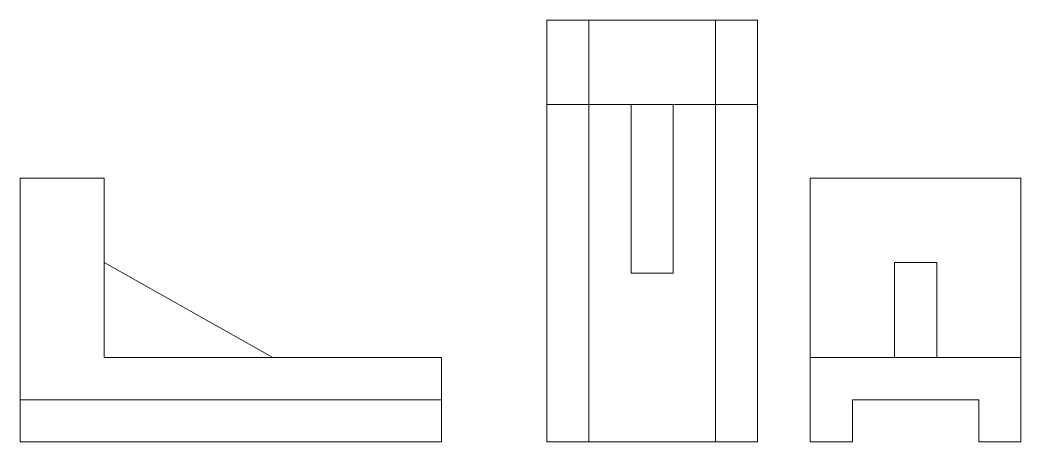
# Model space of a CAD drawing. Header units: inches. Extents: x 50 to 240, y 0 to 80.
import ezdxf

# ---------------------------------------------------------------- set-up
doc = ezdxf.new("R2010")
doc.units = ezdxf.units.IN
doc.header["$MEASUREMENT"] = 0

# ---------------------------------------------------------------- blocks, each defined once
blk = doc.blocks.new('A$Cb5811cc9')
at = {"color": 0, "linetype": 'Continuous', "lineweight": 0}
for p, q in [((0, 80), (40, 80)), ((0, 64), (0, 80)), ((40, 80), (40, 64)), ((0, 64), (0, 0)), ((40, 64), (0, 64)), ((16, 32), (16, 64)), ((24, 32), (24, 64)), ((40, 0), (40, 64)), ((24, 32), (16, 32)), ((0, 0), (40, 0))]:
    blk.add_line(p, q, dxfattribs=at)
at = {"color": 1, "linetype": 'Continuous', "lineweight": 0}
for p, q in [((8, 80), (8, 0)), ((32, 0), (32, 80))]:
    blk.add_line(p, q, dxfattribs=at)
blk = doc.blocks.new('A$Ce21f5b6d')
at = {"color": 0, "linetype": 'Continuous', "lineweight": 0, "extrusion": (-2.22045e-16, 1, -2.22045e-16)}
for p, q in [((-55, 50), (-55, 0)), ((-39, 50), (-55, 50)), ((-39, 50), (-39, 16)), ((-7, 16), (-39, 34)), ((-39, 16), (25, 16)), ((25, 16), (25, 0)), ((25, 0), (-55, 0))]:
    blk.add_line(p, q, dxfattribs=at)
at = {"color": 1, "linetype": 'Continuous', "lineweight": 0, "extrusion": (-2.22045e-16, 1, -2.22045e-16)}
blk.add_line((-55, 8), (25, 8), dxfattribs=at)
blk = doc.blocks.new('A$C6a3350b4')
at = {"color": 0, "linetype": 'Continuous', "lineweight": 0, "extrusion": (0, 1, -2.22045e-16)}
for p, q in [((67.5, 50), (27.5, 50)), ((27.5, 50), (27.5, 16)), ((67.5, 50), (67.5, 16)), ((43.5, 16), (43.5, 34)), ((43.5, 34), (51.5, 34)), ((51.5, 16), (51.5, 34)), ((27.5, 16), (67.5, 16)), ((27.5, 16), (27.5, 0)), ((67.5, 16), (67.5, 0)), ((35.5, 0), (35.5, 8)), ((35.5, 8), (59.5, 8)), ((59.5, 8), (59.5, 0)), ((35.5, 0), (27.5, 0)), ((67.5, 0), (59.5, 0))]:
    blk.add_line(p, q, dxfattribs=at)

msp = doc.modelspace()

# ---------------------------------------------------------------- block references
for name, p in [('A$Cb5811cc9', (150, 0)), ('A$Ce21f5b6d', (105, 0)), ('A$C6a3350b4', (172.5, 0))]:
    msp.add_blockref(name, p)

doc.saveas('drawing.dxf')
